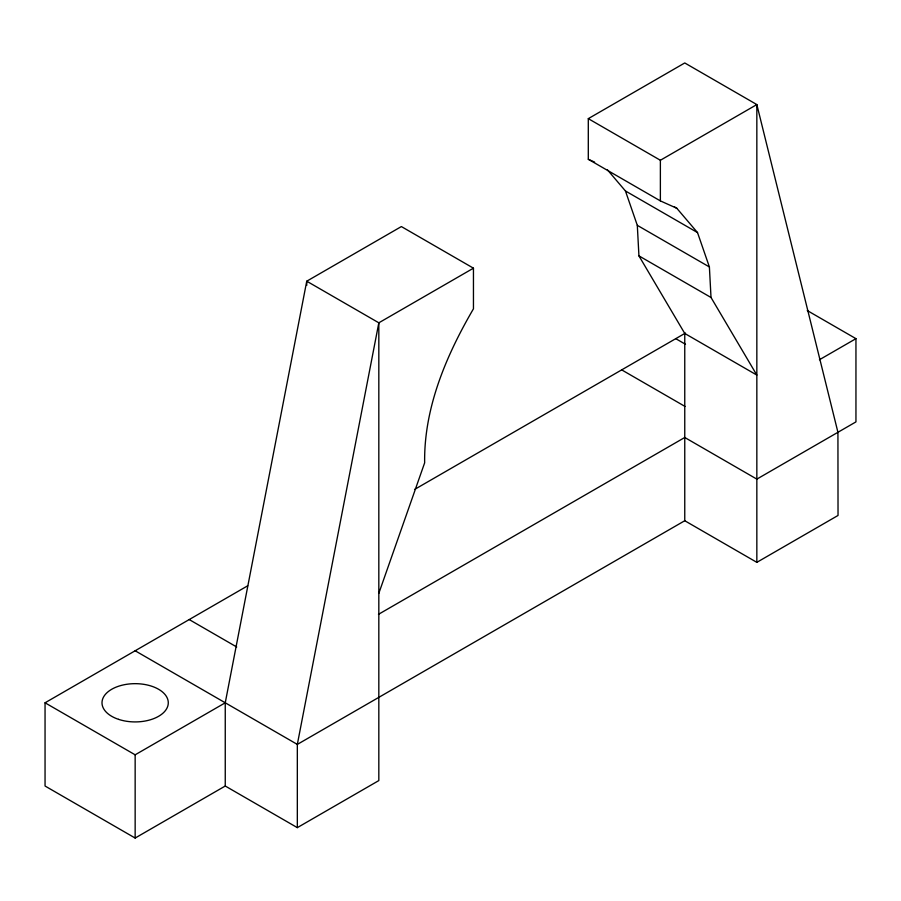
<?xml version="1.0" encoding="UTF-8"?>
<svg xmlns="http://www.w3.org/2000/svg" width="901" height="901" viewBox="0 0 901 901"><rect width="100%" height="100%" fill="white"/><g stroke="black" fill="none" stroke-linecap="round" stroke-linejoin="round"><path stroke-width="1.35" d="M247.685 585.808L45.05 702.791L45.05 786.021L135.15 838.043L225.25 786.021L225.25 702.791L306.745 281.202L401.373 226.568L473.453 268.183L473.453 308.818C446.232 355.478 423.819 407.962 424.653 462.821L378.825 593.32M607.42 169.816L625.44 190.967L637.311 225.34L638.933 255.873L684.76 333.46L756.84 375.075L711.013 297.488L709.391 266.955L697.52 232.582L676.797 208.255L660.377 200.9L588.297 159.286L588.297 118.65L684.76 62.957L756.84 104.572L837.93 432.3L838.031 515.462L756.84 562.348L684.76 520.733L297.33 744.406L135.15 650.77M473.453 268.183L378.825 322.817L297.33 744.406L297.33 827.636L225.25 786.021M588.297 118.65L660.377 160.265L756.84 104.572L756.84 562.348M414.584 489.446L685.492 333.043M45.05 702.791L135.15 754.813L225.25 702.791M378.465 614.336L684.76 437.492L756.84 479.118L855.95 421.893L855.95 338.663L807.251 310.541M819.426 359.747L855.95 338.663M297.33 827.636L378.825 780.581L378.825 322.817L306.745 281.202L306.745 285.403M588.297 159.286L594.615 162.112M674.398 206.87L676.797 208.255M625.44 190.967L697.52 232.582M637.311 225.34L709.391 266.955M638.933 255.873L711.013 297.488M675.75 338.663L685.492 344.283M621.69 369.872L685.008 406.43M189.21 619.561L236.693 646.974M684.76 333.46L684.76 520.733M660.377 160.265L660.377 200.9M135.15 754.813L135.15 838.043M118.583 719.358A33.134 19.124 0 0 0 168.284 702.791A33.134 19.124 0 0 0 118.583 686.224A33.134 19.124 0 0 0 118.583 719.358"/></g></svg>
